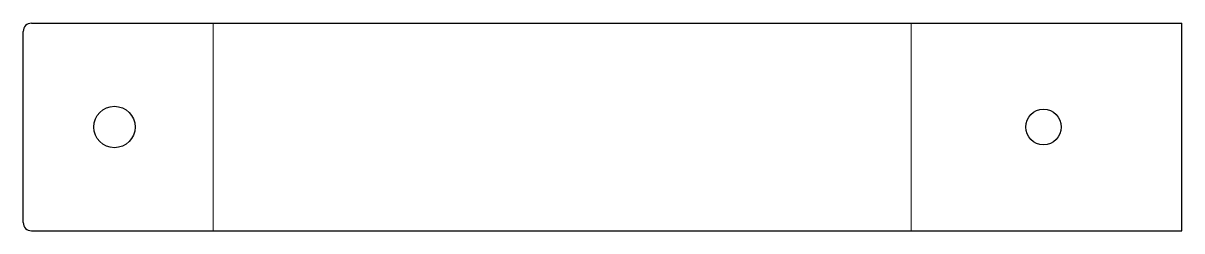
# Model space of a CAD drawing. Header units: inches. Extents: x -4.19 to 0, y -0.37 to 0.38.
import ezdxf

# ---------------------------------------------------------------- set-up
doc = ezdxf.new("R2010")
doc.units = ezdxf.units.IN
doc.header["$MEASUREMENT"] = 0

msp = doc.modelspace()

# ---------------------------------------------------------------- linework, layer by layer
at = {"linetype": 'Continuous', "lineweight": 25}
for p, q in [((-4.1875, -0.345), (-4.1875, 0.345)), ((-4.1575, 0.375), (0, 0.375)), ((0, -0.375), (0, 0.375)), ((-4.1575, -0.375), (0, -0.375))]:
    msp.add_line(p, q, dxfattribs=at)
at = {"color": 8, "linetype": 'Continuous', "lineweight": 0, "true_color": 0x808080}
for p, q in [((-3.5008, -0.375), (-3.5008, 0.375)), ((-0.9777, -0.375), (-0.9777, 0.375))]:
    msp.add_line(p, q, dxfattribs=at)
at = {"linetype": 'Continuous', "lineweight": 25}
for centre, radius in [((-3.8575, 0), 0.0748), ((-0.5, 0), 0.0642)]:
    msp.add_circle(centre, radius, dxfattribs=at)
for centre, start, end in [((-4.1575, 0.345), 90, 180), ((-4.1575, -0.345), 180, 270)]:
    msp.add_arc(centre, 0.03, start, end, dxfattribs=at)

doc.saveas('drawing.dxf')
